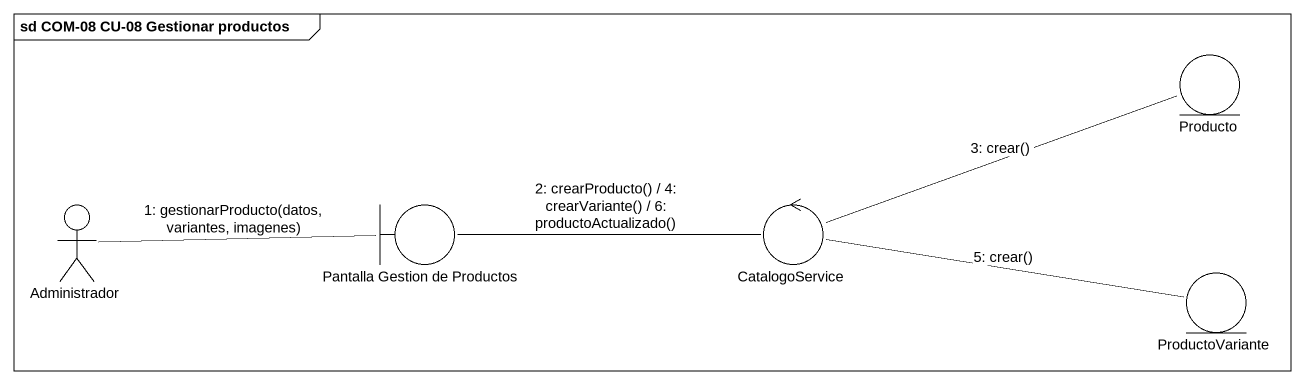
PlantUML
@startuml
mainframe sd COM-08 CU-08 Gestionar productos
entity Producto
actor Administrador
boundary "Pantalla Gestion de Productos" as Pantalla_Gestion_de
control CatalogoService
entity ProductoVariante
Administrador -right- Pantalla_Gestion_de : 1: gestionarProducto(datos, variantes, imagenes)
Pantalla_Gestion_de -right- CatalogoService : 2: crearProducto() / 4: crearVariante() / 6: productoActualizado()
CatalogoService -right- Producto : 3: crear()
CatalogoService -right- ProductoVariante : 5: crear()
@enduml
